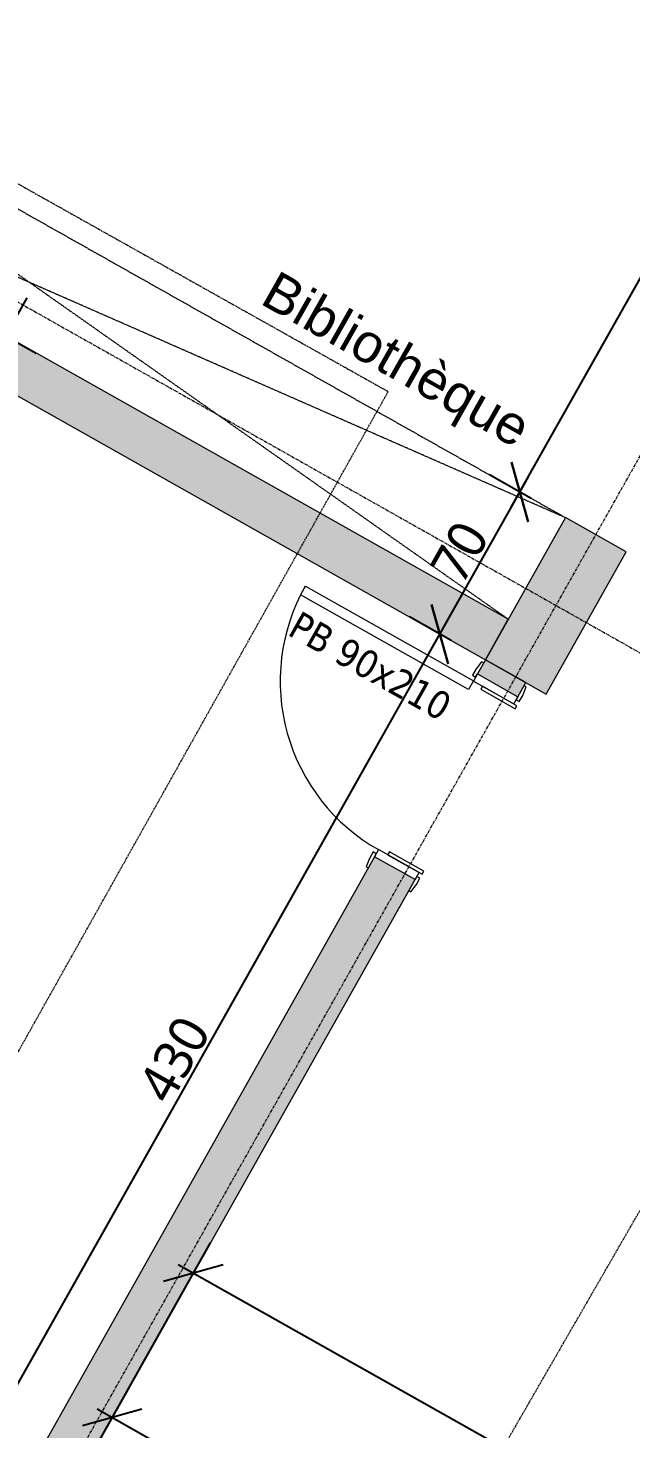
# Model space of a CAD drawing. Header units: millimetres. Extents: x 139864 to 546726, y 40253 to 3921401762.
# Drawn here: x 296565 to 299150, y 64397 to 70408 of the extents above; entities that cross this region are included whole.
import ezdxf

# ---------------------------------------------------------------- set-up
doc = ezdxf.new("R2010")
doc.units = ezdxf.units.MM
for name, pattern in [('Caché', [3, 2, -1]), ('Centre', [12.5, 2.5, -1.875, 6.25, -1.875]), ('Ligne de quadrillage', [22.225, 12.7, -3.175, 3.175, -3.175]), ('Tiret', [2.5, 1.25, -1.25]), ('Triple tiret', [21.25, 6.25, -1.875, 2.5, -1.875, 2.5, -1.875, 2.5, -1.875])]:
    doc.linetypes.add(name, pattern=pattern)
for name, color, linetype, lineweight in [('AS-20_AXES-ET-FILES', 12, 'Centre', 9), ('AS-23_FIN', 2, 'Continuous', 9), ('AS-24_TRES-FIN', 9, 'Continuous', 9), ('AS-25_PROJECTIONS', 12, 'Triple tiret', 9), ('AS-26_STRUCTURE-BETON', 6, 'Continuous', 13), ('AS-28_PORTES-FENETRES', 9, 'Continuous', 13), ('AS-30_COTE-1', 1, 'Continuous', 5), ('AS-31_TXT-1', 32, 'Continuous', 5), ('AS-50_HACHURES-01', 9, 'Continuous', 13)]:
    doc.layers.add(name, color=color, linetype=linetype, lineweight=lineweight)
doc.styles.add('Arial', font='arial.ttf', dxfattribs={"height": 165})
doc.styles.add('Tahoma', font='tahoma.ttf', dxfattribs={"height": 120})
doc.styles.add('Trebuchet MS_2', font='trebuc.ttf', dxfattribs={"height": 165})
doc.dimstyles.new('Cotes_linéaires', dxfattribs={"dimscale": 304.8, "dimtxt": 170.1069, "dimasz": 0.615157, "dimexe": 0.492126, "dimexo": 0.0625, "dimgap": 0.049213, "dimtad": 1, "dimdec": 0, "dimlfac": 0.1, "dimzin": 0, "dimdsep": 46, "dimtxsty": 'Trebuchet MS_2', "dimblk1": 'OBLIQUE', "dimblk2": 'OBLIQUE', "dimsah": 1, "dimcen": 0.09, "dimdle": 0.246063, "dimazin": 0, "dimtfac": 1, "dimtdec": 4, "dimtix": 1, "dimtmove": 0, "dimatfit": 3, "dimfxl": 0, "dimtvp": 1, "dimtolj": 1, "dimtzin": 0, "dimarcsym": 0})

# ---------------------------------------------------------------- blocks, each defined once
blk = doc.blocks.new('Sau_Porte_Modele_Standard - 90x210-V22-12_ Niveau 12 -  BAT BUREAUX')
at = {"layer": 'AS-23_FIN', "lineweight": 13}
for p, q in [((-465, 115), (-505, 110)), ((-505, 110), (-505, 100)), ((-435, 115), (-465, 115)), ((-450, 100), (-435, 100)), ((-435, 100), (-435, 115)), ((-400, 115), (-415, 115)), ((-415, 115), (-415, -55)), ((-400, -55), (-400, 115)), ((415, 115), (400, 115)), ((400, 115), (400, -55)), ((415, -55), (415, 115)), ((465, 115), (435, 115)), ((435, 115), (435, 100)), ((435, 100), (450, 100)), ((505, 110), (465, 115)), ((505, 100), (505, 110)), ((-415, -55), (-400, -55)), ((400, -55), (415, -55)), ((-505, -100), (-505, -110)), ((-505, -110), (-466.7, -115)), ((-466.7, -115), (-435, -115)), ((-435, -100), (-450, -100)), ((-435, -115), (-435, -100)), ((450, -100), (435, -100)), ((435, -100), (435, -115)), ((435, -115), (466.7, -115)), ((466.7, -115), (505, -110)), ((505, -110), (505, -100))]:
    blk.add_line(p, q, dxfattribs=at)
at = {"layer": 'AS-25_PROJECTIONS', "linetype": 'Tiret'}
for p, q in [((-416, -100.4), (-415, -100.4)), ((-415, -100.4), (-415, -100)), ((-415, -100), (-414, -100)), ((-414, -100), (-414, -100.3))]:
    blk.add_line(p, q, dxfattribs=at)
blk.add_arc((-415, -100), 1.04, 270, 0, dxfattribs=at)
at = {"layer": 'AS-28_PORTES-FENETRES'}
for p, q in [((-415, 100), (-450, 100)), ((-415, -100), (-415, 100)), ((450, 100), (415, 100)), ((415, 100), (415, -100)), ((-450, -100), (-415, -100)), ((-416, -928.2), (-416, -100.4)), ((-416, -100.4), (-374, -100.4)), ((-374, -100.4), (-374, -928.2)), ((415, -100), (450, -100)), ((-377.7, -928.2), (-416, -928.2))]:
    blk.add_line(p, q, dxfattribs=at)
blk.add_arc((-414, -100), 829, 269.92815, 0, dxfattribs=at)
blk = doc.blocks.new('_Oblique')
at = {"color": 0, "linetype": 'ByBlock', "lineweight": -2}
blk.add_line((-0.5, -0.5), (0.5, 0.5), dxfattribs=at)
blk = doc.blocks.new('DIMBLOCK14-12_ Niveau 12 -  BAT BUREAUX')
at = {"layer": 'AS-30_COTE-1', "color": 0, "lineweight": -2, "transparency": 16777216}
for p, q in [((296469.4, 69087), (296561.4, 69250.3)), ((296371.2, 68912.7), (296469.4, 69087)), ((296420.7, 69114.4), (296600.1, 69013.4)), ((296371.2, 68912.7), (296279.2, 68749.4)), ((296322.5, 68940.2), (296501.9, 68839.1))]:
    blk.add_line(p, q, dxfattribs=at)
at = {"layer": 'Defpoints', "color": 0, "transparency": 16777216}
for p in [(296404.1, 69123.8), (296469.4, 69087), (296305.9, 68949.5)]:
    blk.add_point(p, dxfattribs=at)
at = {"layer": 'AS-30_COTE-1', "color": 0, "lineweight": -2, "transparency": 16777216, "xscale": 187.5, "yscale": 187.5, "zscale": 187.5}
for p, rotation in [((296469.4, 69087), 240.6051502308867), ((296371.2, 68912.7), 60.60515023088669)]:
    blk.add_blockref('_Oblique', p, dxfattribs=dict(at, rotation=rotation))
at = {"layer": 'AS-30_COTE-1', "color": 0, "transparency": 16777216, "insert": (296334.1, 69048.4), "char_height": 165, "width": 290.623, "attachment_point": 5, "rotation": 60.60515, "style": 'Trebuchet MS_2'}
blk.add_mtext('\\A1;20', dxfattribs=at)
blk = doc.blocks.new('DIMBLOCK68-12_ Niveau 12 -  BAT BUREAUX')
at = {"layer": 'AS-30_COTE-1', "color": 0, "lineweight": -2, "transparency": 16777216}
for p, q in [((296187.2, 63997.2), (298370.4, 67872.6)), ((298382.3, 67779.8), (298202.9, 67880.9)), ((296272.7, 64035.1), (296093.3, 64136.2))]:
    blk.add_line(p, q, dxfattribs=at)
at = {"layer": 'Defpoints', "color": 0, "transparency": 16777216}
for p in [(298333.6, 67807.3), (298398.9, 67770.4), (296289.3, 64025.7)]:
    blk.add_point(p, dxfattribs=at)
at = {"layer": 'AS-30_COTE-1', "color": 0, "lineweight": -2, "transparency": 16777216, "xscale": 187.5, "yscale": 187.5, "zscale": 187.5}
for p, rotation in [((298333.6, 67807.3), 60.60515023088664), ((296224, 64062.6), 240.6051502308866)]:
    blk.add_blockref('_Oblique', p, dxfattribs=dict(at, rotation=rotation))
at = {"layer": 'AS-30_COTE-1', "color": 0, "transparency": 16777216, "insert": (297192.6, 65983.5), "char_height": 165, "width": 435.935, "attachment_point": 5, "rotation": 60.60515, "style": 'Trebuchet MS_2'}
blk.add_mtext('\\A1;430', dxfattribs=at)
blk = doc.blocks.new('DIMBLOCK69-12_ Niveau 12 -  BAT BUREAUX')
at = {"layer": 'AS-30_COTE-1', "color": 0, "lineweight": -2, "transparency": 16777216}
for p, q in [((298296.7, 67741.9), (298713.9, 68482.5)), ((298725.9, 68389.7), (298546.4, 68490.8)), ((298382.3, 67779.8), (298202.9, 67880.9))]:
    blk.add_line(p, q, dxfattribs=at)
at = {"layer": 'Defpoints', "color": 0, "transparency": 16777216}
for p in [(298677.1, 68417.1), (298742.5, 68380.3), (298398.9, 67770.4)]:
    blk.add_point(p, dxfattribs=at)
at = {"layer": 'AS-30_COTE-1', "color": 0, "lineweight": -2, "transparency": 16777216, "xscale": 187.5, "yscale": 187.5, "zscale": 187.5}
for p, rotation in [((298677.1, 68417.1), 60.60515023088666), ((298333.6, 67807.3), 240.6051502308866)]:
    blk.add_blockref('_Oblique', p, dxfattribs=dict(at, rotation=rotation))
at = {"layer": 'AS-30_COTE-1', "color": 0, "transparency": 16777216, "insert": (298419.1, 68160.8), "char_height": 165, "width": 290.623, "attachment_point": 5, "rotation": 60.60515, "style": 'Trebuchet MS_2'}
blk.add_mtext('\\A1;70', dxfattribs=at)
blk = doc.blocks.new('DIMBLOCK70-12_ Niveau 12 -  BAT BUREAUX')
at = {"layer": 'AS-30_COTE-1', "color": 0, "lineweight": -2, "transparency": 16777216}
for p, q in [((298640.3, 68351.8), (300824.5, 72228.9)), ((300836.4, 72136.1), (300657, 72237.2)), ((298725.9, 68389.7), (298546.4, 68490.8))]:
    blk.add_line(p, q, dxfattribs=at)
at = {"layer": 'Defpoints', "color": 0, "transparency": 16777216}
for p in [(300787.7, 72163.5), (300853, 72126.7), (298742.5, 68380.3)]:
    blk.add_point(p, dxfattribs=at)
at = {"layer": 'AS-30_COTE-1', "color": 0, "lineweight": -2, "transparency": 16777216, "xscale": 187.5, "yscale": 187.5, "zscale": 187.5}
for p, rotation in [((300787.7, 72163.5), 60.60515023088664), ((298677.1, 68417.1), 240.6051502308866)]:
    blk.add_blockref('_Oblique', p, dxfattribs=dict(at, rotation=rotation))
at = {"layer": 'AS-30_COTE-1', "color": 0, "transparency": 16777216, "insert": (299646.2, 70338.9), "char_height": 165, "width": 435.935, "attachment_point": 5, "rotation": 60.60515, "style": 'Trebuchet MS_2'}
blk.add_mtext('\\A1;430', dxfattribs=at)
blk = doc.blocks.new('*D381')
at = {"layer": 'AS-30_COTE-1', "color": 0, "lineweight": -2, "transparency": 16777216}
for p, q in [((296603, 63870.9), (297348.4, 65196.1)), ((297209.5, 65102.2), (304872, 60791.8)), ((304134.8, 59634.1), (304880.2, 60959.3))]:
    blk.add_line(p, q, dxfattribs=at)
at = {"layer": 'Defpoints', "color": 0, "transparency": 16777216}
for p in [(296593.6, 63854.3), (304806.7, 60828.6), (304125.4, 59617.5)]:
    blk.add_point(p, dxfattribs=at)
at = {"layer": 'AS-30_COTE-1', "color": 0, "lineweight": -2, "transparency": 16777216, "xscale": 187.5, "yscale": 187.5, "zscale": 187.5}
for p, rotation in [((297274.9, 65065.4), 150.6414069640504), ((304806.7, 60828.6), 330.6414069640504)]:
    blk.add_blockref('_Oblique', p, dxfattribs=dict(at, rotation=rotation))
at = {"layer": 'AS-30_COTE-1', "color": 0, "transparency": 16777216, "insert": (301089.4, 63033.5), "char_height": 165, "attachment_point": 5, "rotation": 330.64141, "style": 'Trebuchet MS_2'}
blk.add_mtext('\\A1;864', dxfattribs=at)
blk = doc.blocks.new('*D382')
at = {"layer": 'AS-30_COTE-1', "color": 0, "lineweight": -2, "transparency": 16777216}
for p, q in [((296603, 63870.9), (297000.5, 64576.5)), ((296861.5, 64482.6), (301692.6, 61761)), ((301303.4, 61222.9), (301700.9, 61928.5))]:
    blk.add_line(p, q, dxfattribs=at)
at = {"layer": 'Defpoints', "color": 0, "transparency": 16777216}
for p in [(296593.6, 63854.3), (301627.3, 61797.8), (301294, 61206.3)]:
    blk.add_point(p, dxfattribs=at)
at = {"layer": 'AS-30_COTE-1', "color": 0, "lineweight": -2, "transparency": 16777216, "xscale": 187.5, "yscale": 187.5, "zscale": 187.5}
for p, rotation in [((296926.8, 64445.8), 150.6047762827191), ((301627.3, 61797.8), 330.6047762827191)]:
    blk.add_blockref('_Oblique', p, dxfattribs=dict(at, rotation=rotation))
at = {"layer": 'AS-30_COTE-1', "color": 0, "transparency": 16777216, "insert": (299325.6, 63208), "char_height": 165, "attachment_point": 5, "rotation": 330.60478, "style": 'Trebuchet MS_2'}
blk.add_mtext('\\A1;540', dxfattribs=at)

msp = doc.modelspace()

# ---------------------------------------------------------------- hatches: boundary and pattern name
at = {"layer": 'AS-24_TRES-FIN'}
msp.add_hatch(color=256, dxfattribs=at).paths.add_polyline_path([(298790.32848, 67549.93376), (299133.90629, 68159.81432), (298872.52891, 68307.06195), (298528.9511, 67697.1814)], flags=0)
at = {"layer": 'AS-50_HACHURES-01'}
msp.add_hatch(color=256, dxfattribs=at).paths.add_polyline_path([(298528.9511, 67697.1814), (298627.11619, 67871.43298), (294270.82652, 70325.56018), (294172.66143, 70151.30859), (297091.36972, 68507.04664)], flags=0)
h = msp.add_hatch(color=256, dxfattribs=at)
h.paths.add_polyline_path([(296593.6163, 63854.31659), (298227.10201, 66753.89611), (298052.85043, 66852.0612), (296419.36471, 63952.48168), (296577.90993, 63863.16482)], flags=0)
h.paths.add_polyline_path([(298668.84491, 67538.02825), (298703.20269, 67599.01631), (298528.9511, 67697.1814), (298494.59332, 67636.19334), (298581.71912, 67587.1108)], flags=0)

# ---------------------------------------------------------------- linework, layer by layer
at = {"layer": 'AS-20_AXES-ET-FILES', "linetype": 'Ligne de quadrillage', "lineweight": 5}
for p, q in [((292152.51243, 56072.83937), (308008.74946, 84219.04209)), ((287742.93649, 74177.4809), (307745.64984, 62908.89994))]:
    msp.add_line(p, q, dxfattribs=at)
at = {"layer": 'AS-20_AXES-ET-FILES'}
for p, q in [((291024.02691, 51185.12016), (307354.02691, 79469.50985)), ((284162.65396, 76671.19037), (298111.65142, 68847.84526)), ((288610.71681, 51906.62526), (298111.65142, 68847.84526))]:
    msp.add_line(p, q, dxfattribs=at)
at = {"layer": 'AS-25_PROJECTIONS', "linetype": 'Caché'}
for p, q in [((294516.23924, 70761.18915), (298872.52891, 68307.06195)), ((294516.23924, 70761.18915), (298627.11619, 67871.43298)), ((298872.52891, 68307.06195), (294270.82652, 70325.56018))]:
    msp.add_line(p, q, dxfattribs=at)
at = {"layer": 'AS-26_STRUCTURE-BETON'}
for p, q in [((298627.11619, 67871.43298), (294270.82652, 70325.56018)), ((294172.66143, 70151.30859), (298528.9511, 67697.1814)), ((298528.9511, 67697.1814), (298627.11619, 67871.43298)), ((298528.9511, 67697.1814), (298494.59332, 67636.19334)), ((298703.20269, 67599.01631), (298528.9511, 67697.1814)), ((298494.59332, 67636.19334), (298668.84491, 67538.02825)), ((298668.84491, 67538.02825), (298703.20269, 67599.01631)), ((298052.85043, 66852.0612), (296419.36471, 63952.48168)), ((298227.10201, 66753.89611), (298052.85043, 66852.0612)), ((296593.6163, 63854.31659), (298227.10201, 66753.89611))]:
    msp.add_line(p, q, dxfattribs=at)
at = {"layer": 'AS-26_STRUCTURE-BETON', "lineweight": 9}
for p, q in [((298872.52891, 68307.06195), (298528.9511, 67697.1814)), ((299133.90629, 68159.81432), (298872.52891, 68307.06195)), ((298790.32848, 67549.93376), (299133.90629, 68159.81432)), ((298528.9511, 67697.1814), (298790.32848, 67549.93376))]:
    msp.add_line(p, q, dxfattribs=at)

# ---------------------------------------------------------------- block references
at = {"layer": 'AS-28_PORTES-FENETRES', "rotation": 240.6051502309846}
msp.add_blockref('Sau_Porte_Modele_Standard - 90x210-V22-12_ Niveau 12 -  BAT BUREAUX', (298360.84767, 67195.04473), dxfattribs=at)

# ---------------------------------------------------------------- texts
at = {"layer": 'AS-31_TXT-1', "color": 7, "attachment_point": 1}
for s, insert, char_height, width, rotation, style in [('Bibliothèque', (297637.03743, 69371.68797), 165, 1491.13875, 330.490123541, 'Arial'), ('PB 90x210', (297733.42633, 67910.83575), 120, 980.0629687, 330.501932412, 'Tahoma')]:
    msp.add_mtext(s, dxfattribs=dict(at, insert=insert, char_height=char_height, width=width, rotation=rotation, style=style))

# ---------------------------------------------------------------- dimensions: what is measured, and where the dimension line sits
at = {"layer": 'AS-30_COTE-1'}
for base, p1, p2, override, picture, middle in [((300787.68395, 72163.54698), (298742.47891, 68380.32596), (300853.0283, 72126.73508), {"dimpost": '<>', "dimfxl": 4300}, 'DIMBLOCK70-12_ Niveau 12 -  BAT BUREAUX', (299646.20313, 70338.90688)), ((296469.39984, 69086.98814), (296305.89041, 68949.54846), (296404.05549, 69123.80005), {"dimpost": '<>', "dimfxl": 200}, 'DIMBLOCK14-12_ Niveau 12 -  BAT BUREAUX', (296334.11116, 69048.4268)), ((298677.13456, 68417.13787), (298398.9011, 67770.44541), (298742.47891, 68380.32596), {"dimpost": '<>', "dimfxl": 700}, 'DIMBLOCK69-12_ Niveau 12 -  BAT BUREAUX', (298419.13953, 68160.76204)), ((298333.55676, 67807.25731), (296289.31471, 64025.74569), (298398.9011, 67770.44541), {"dimpost": '<>', "dimfxl": 4298.038006}, 'DIMBLOCK68-12_ Niveau 12 -  BAT BUREAUX', (297192.55743, 65983.47191))]:
    dim = msp.add_linear_dim(base=base, p1=p1, p2=p2, angle=60.605150231, dimstyle='Cotes_linéaires', override=override, dxfattribs=at)
    dim.commit()
    dim.dimension.update_dxf_attribs({"geometry": picture, "text_midpoint": middle})
for p2, distance, picture, middle in [((304125.42778, 59617.52736), 1389.52213, '*D381', (301089.4147, 63033.46445)), ((301294.03558, 61206.28266), 678.9062, '*D382', (299325.61925, 63208.00568))]:
    dim = msp.add_aligned_dim(p1=(296593.6163, 63854.31659), p2=p2, distance=distance, dimstyle='Cotes_linéaires', override={"dimpost": '<>', "dimfxl": 900}, dxfattribs=at)
    dim.commit()
    dim.dimension.update_dxf_attribs({"geometry": picture, "text_midpoint": middle})

doc.saveas('drawing.dxf')
